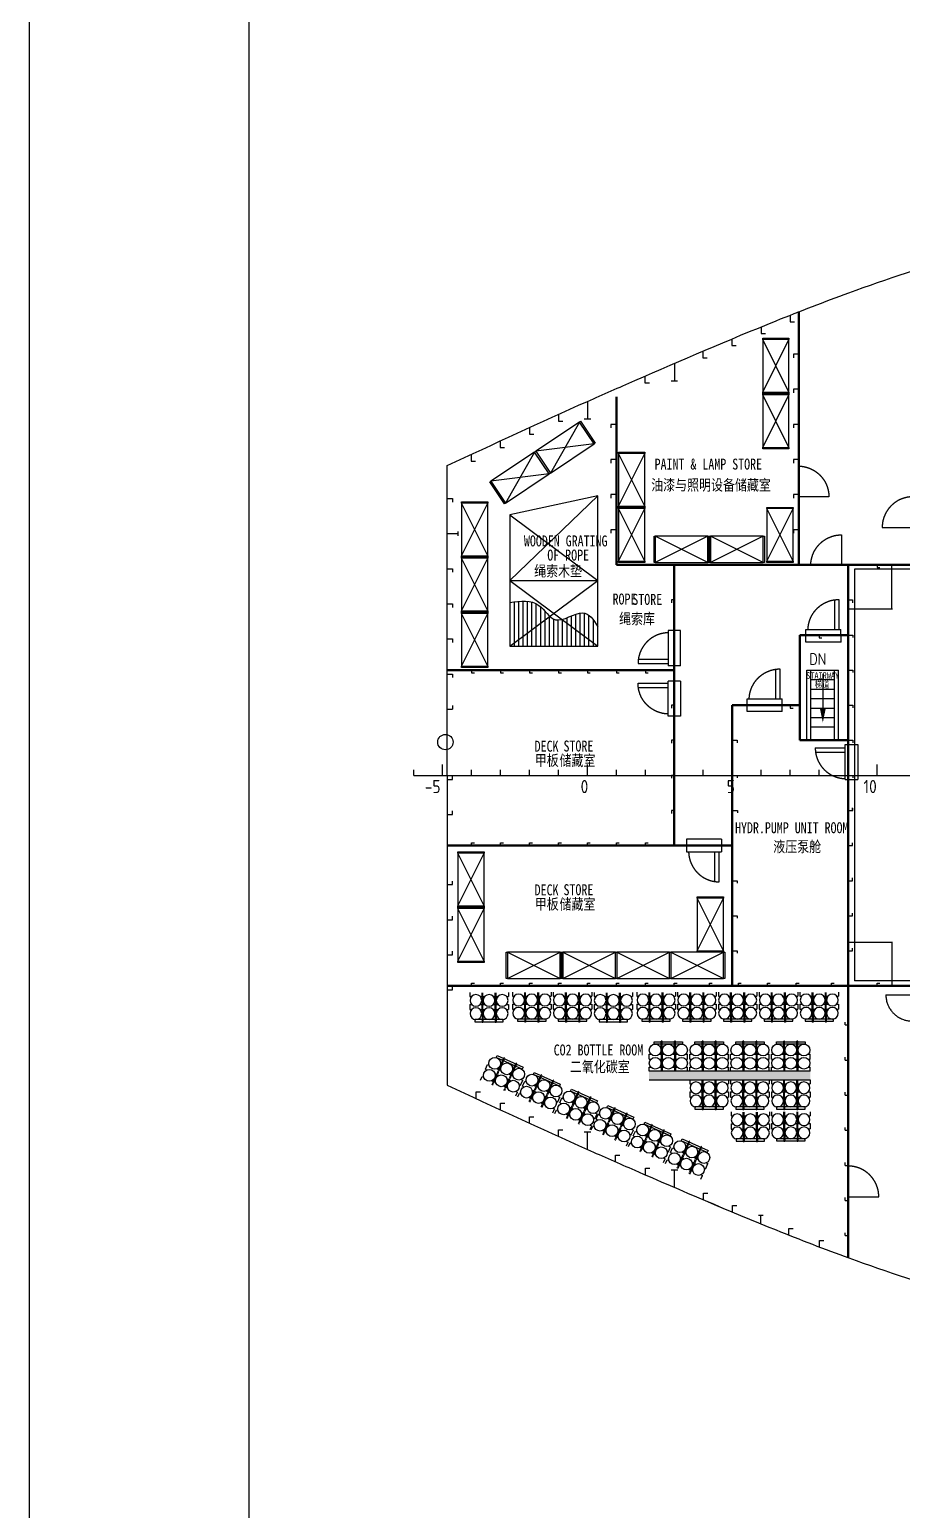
# Model space of a CAD drawing. Header units: millimetres. Extents: x -1838618 to -1600818, y -1770412 to -1553248.
# Drawn here: x -1838618 to -1818727, y -1735456 to -1701703 of the extents above; entities that cross this region are included whole.
import ezdxf
from ezdxf.enums import TextEntityAlignment as Align

# ---------------------------------------------------------------- set-up
doc = ezdxf.new("R2010")
doc.units = ezdxf.units.MM
doc.header["$LTSCALE"] = 100
for name, pattern in [('BORDER', [1.75, 1, -0.25, 0.25, -0.25]), ('CENTER', [2, 1.25, -0.25, 0.25, -0.25]), ('HIDDEN2', [0.1875, 0.125, -0.0625])]:
    doc.linetypes.add(name, pattern=pattern)
for name, color, linetype in [('412equipment', 6, 'Continuous'), ('BUKLHEAD', 6, 'Continuous'), ('CRANE', 7, 'Continuous'), ('Furniture', 3, 'Continuous'), ('LADDER', 2, 'Continuous'), ("owner's comments", 4, 'Continuous')]:
    doc.layers.add(name, color=color, linetype=linetype)
doc.styles.add('ROMANS', font='romans.shx', dxfattribs={"width": 0.7, "height": 125, "bigfont": 'gbcbig.shx'})
doc.styles.add('ROMANT', font='', dxfattribs={"width": 0.8})
doc.styles.get("Standard").update_dxf_attribs({"font": 'gbenor.shx', "width": 0.9, "bigfont": 'gbcbig.shx'})
doc.styles.get('ROMANT').set_extended_font_data('SimSun')

# ---------------------------------------------------------------- blocks, each defined once
blk = doc.blocks.new('COORD')
at = {"color": 4}
for p, q in [((-3960, 0), (-3960, 125)), ((-3300, 0), (-3300, 250)), ((-2640, 0), (-2640, 125)), ((-1980, 0), (-1980, 125)), ((-1320, 0), (-1320, 125)), ((-660, 0), (-660, 125)), ((0, 0), (0, 250)), ((660, 0), (660, 125)), ((1320, 0), (1320, 125)), ((1980, 0), (1980, 125)), ((2640, 0), (2640, 125)), ((3300, 0), (3300, 250)), ((3960, 0), (3960, 125)), ((4620, 0), (4620, 125)), ((5280, 0), (5280, 125)), ((5940, 0), (5940, 125)), ((6600, 0), (6600, 250)), ((6600, 0), (6600, 125)), ((-3960, 0), (177600, 0))]:
    blk.add_line(p, q, dxfattribs=at)
for s, p in [('-5', (-3708, -405)), ('0', (-156, -405)), ('5', (3175, -405)), ('10', (6291, -405))]:
    blk.add_text(s, height=300, dxfattribs=at).set_placement(p)
blk = doc.blocks.new('绳索木垫')
at = {"color": 2}
for p, q in [((2000, 3432), (0, 2994)), ((2000, 0), (2000, 3432)), ((0, 2994), (0, 0)), ((0, 1497), (2000, 1497)), ((100, 0), (100, 1013)), ((200, 0), (200, 1024)), ((300, 0), (300, 1029)), ((400, 0), (400, 1026)), ((500, 0), (500, 1009)), ((600, 0), (600, 972)), ((700, 0), (700, 902)), ((800, 0), (800, 798)), ((900, 0), (900, 691)), ((1400, 0), (1400, 694)), ((1500, 0), (1500, 733)), ((1600, 0), (1600, 759)), ((1700, 0), (1700, 757)), ((1800, 0), (1800, 708)), ((1000, 0), (1000, 620)), ((1100, 0), (1100, 600)), ((1200, 0), (1200, 617)), ((1300, 0), (1300, 652)), ((1900, 0), (1900, 604)), ((0, 0), (2000, 0))]:
    blk.add_line(p, q, dxfattribs=at)
at = {"color": 2, "linetype": 'CENTER', "ltscale": 300}
for p, q in [((0, 1497), (2000, 3432)), ((0, 2994), (2000, 1497)), ((0, 1497), (2000, 0)), ((0, 0), (2000, 1497))]:
    blk.add_line(p, q, dxfattribs=at)
at = {"color": 2}
blk.add_open_spline([(0, 1000), (241, 1033), (662, 1091), (1021, 397), (1668, 935), (1906, 617), (2000, 443)], degree=3, knots=[0, 0, 0, 0, 664.848855, 1160.467656, 1801.463917, 2301.691541, 2301.691541, 2301.691541, 2301.691541], dxfattribs=at)
blk = doc.blocks.new('货柜')
at = {"color": 2}
for p, q in [((-630, 300), (-600, 300)), ((-630, -300), (-630, 300)), ((-600, 300), (-600, -300)), ((600, 300), (-600, 300)), ((-600, 300), (-600, -300)), ((600, 300), (630, 300)), ((600, -300), (600, 300)), ((600, -300), (600, 300)), ((630, 300), (630, -300)), ((-600, -300), (-630, -300)), ((-600, -300), (600, -300)), ((630, -300), (600, -300))]:
    blk.add_line(p, q, dxfattribs=at)
at = {"color": 2, "linetype": 'CENTER', "ltscale": 300}
for p, q in [((-600, -300), (600, 300)), ((-600, 300), (600, -300))]:
    blk.add_line(p, q, dxfattribs=at)
blk = doc.blocks.new('2')
at = {"color": 6}
for p, q in [((-28702, -37259), (-28646, -37259)), ((-28702, -37369), (-28702, -37259))]:
    blk.add_line(p, q, dxfattribs=at)
blk = doc.blocks.new('A$C737A4FF8')
at = {"layer": 'CRANE', "color": 4, "linetype": 'Continuous'}
for p, q in [((0, 880), (92, 880)), ((92, 880), (92, 840)), ((270, 880), (270, 839)), ((270, 880), (390, 880)), ((390, 880), (390, 839)), ((614, 765), (664, 765)), ((614, 115), (614, 765)), ((664, 765), (664, 115)), ((92, 640), (92, 540)), ((92, 600), (270, 600)), ((92, 580), (270, 580)), ((92, 340), (92, 240)), ((270, 641), (270, 539)), ((270, 341), (270, 239)), ((390, 641), (390, 539)), ((390, 600), (680, 600)), ((390, 580), (680, 580)), ((390, 341), (390, 239)), ((680, 580), (680, 600)), ((92, 300), (270, 300)), ((92, 280), (270, 280)), ((92, 40), (92, 0)), ((270, 41), (270, 0)), ((390, 300), (680, 300)), ((390, 280), (680, 280)), ((390, 41), (390, 0)), ((664, 115), (614, 115)), ((680, 280), (680, 300)), ((0, 0), (92, 0)), ((270, 0), (390, 0))]:
    blk.add_line(p, q, dxfattribs=at)
at = {"layer": 'CRANE', "color": 4, "linetype": 'HIDDEN2'}
for p, q in [((92, 600), (0, 600)), ((92, 580), (0, 580)), ((390, 600), (270, 600)), ((390, 580), (270, 580)), ((92, 300), (0, 300)), ((92, 280), (0, 280)), ((390, 300), (270, 300)), ((390, 280), (270, 280))]:
    blk.add_line(p, q, dxfattribs=at)
at = {"layer": 'CRANE', "color": 0, "linetype": 'Continuous'}
for centre in [(180, 740), (480, 740), (180, 440), (480, 440), (180, 140), (480, 140)]:
    blk.add_circle(centre, 134, dxfattribs=at)
blk = doc.blocks.new('A$C38F6054F')
at = {"color": 2}
blk.add_line((600, 0), (0, 0), dxfattribs=at)
blk.add_open_spline([(600, 0), (600, -15), (599, -31), (597, -61), (595, -76), (590, -109), (587, -126), (578, -161), (573, -178), (560, -217), (551, -239), (535, -272), (529, -284), (516, -307), (509, -319), (493, -343), (484, -356), (466, -378), (458, -387), (442, -406), (433, -415), (407, -442), (388, -459), (356, -483), (344, -492), (318, -509), (305, -517), (277, -532), (262, -540), (231, -554), (215, -560), (177, -574), (154, -580), (118, -588), (105, -591), (79, -595), (66, -597), (35, -599), (17, -600), (0, -600)], degree=3, knots=[1.569376, 1.569376, 1.569376, 1.569376, 1.645907, 1.645907, 1.722438, 1.722438, 1.811177, 1.811177, 1.899917, 1.899917, 2.018133, 2.018133, 2.084671, 2.084671, 2.15121, 2.15121, 2.22953, 2.22953, 2.292168, 2.292168, 2.354807, 2.354807, 2.480083, 2.480083, 2.55574, 2.55574, 2.631398, 2.631398, 2.716503, 2.716503, 2.801609, 2.801609, 2.919428, 2.919428, 2.986249, 2.986249, 3.053069, 3.053069, 3.140173, 3.140173, 3.140173, 3.140173], dxfattribs=at)
blk = doc.blocks.new('FDFDFFF')
at = {"color": 2}
for p, q in [((-287, -2), (-287, -802)), ((-287, -2), (0, -3)), ((0, -802), (0, -3)), ((-287, -802), (0, -802))]:
    blk.add_line(p, q, dxfattribs=at)
at = {"color": 2, "linetype": 'BORDER', "ltscale": 200}
for p, q in [((683, -53), (0, -53)), ((675, -153), (0, -153))]:
    blk.add_line(p, q, dxfattribs=at)
at = {"color": 2, "linetype": 'BORDER', "lineweight": -3, "ltscale": 200}
blk.add_arc((-17, -53), 700, 271.4212, 0, dxfattribs=at)
blk = doc.blocks.new('44')
at = {"color": 2, "linetype": 'BORDER', "ltscale": 200}
blk.add_line((0, 700), (0, 17), dxfattribs=at)
at = {"color": 3, "linetype": 'BORDER', "ltscale": 200}
blk.add_line((0, 17), (700, 17), dxfattribs=at)
at = {"color": 2, "linetype": 'BORDER', "lineweight": -3, "ltscale": 200}
blk.add_arc((0, 0), 700, 1.4243, 90.0031, dxfattribs=at)
blk = doc.blocks.new('UPDEC')
at = {"color": 6, "lineweight": 50}
for p, q in [((-25296.4, -9600, 590), (-25296.4, -3823.3, 590)), ((-29456.3, -9600, 689.9), (-29456.3, -5774.1, 689.9)), ((-27476.3, -9600, 689.9), (-29456.3, -9600, 689.9)), ((-28136.3, -16000, 689.9), (-28136.3, -9600, 689.9)), ((-25276.3, -9600, 689.9), (-28136.3, -9600, 689.9)), ((-24176.3, -9600, 689.9), (-25276.3, -9600, 689.9)), ((-16316.3, -9600, 689.9), (-24176.3, -9600, 689.9)), ((-24176.3, -9600, 689.9), (-24176.3, -25393.7, 689.9)), ((-25276.3, -11200, 689.9), (-25276.5, -12800, 689.9)), ((-25276.3, -11200, 689.9), (-24176.3, -11200, 689.9)), ((-33316.3, -12000, 689.9), (-28136.3, -12000, 689.9)), ((-26816.3, -19200, 689.9), (-26815.7, -12799.9, 689.9)), ((-25276.3, -12800, 689.9), (-26815.8, -12799.9, 689.9)), ((-25276.3, -12800, 689.9), (-25276.3, -13599.3, 1180)), ((-25276.3, -13599.3, 1180), (-24176.3, -13599.3, 1180)), ((-33316.3, -16000, 689.9), (-26816, -16000.3, 689.9)), ((-16316.3, -19200, 689.9), (-33316.6, -19200, 689.9))]:
    blk.add_line(p, q, dxfattribs=at)
at = {"color": 2, "ltscale": 10}
for p, q in [((-24027, -9700.3, 689.9), (-24027, -19082.7, 689.9)), ((-16415.4, -9700.6, 689.9), (-24027, -9700.6, 689.9)), ((-24176.9, -14300, 689.9), (-24176.3, -14300, 689.9)), ((-24064.6, -14394.6, 689.9), (-24064.6, -14400, 689.9)), ((-33316.9, -16100, 689.9), (-33316.3, -16100, 689.9)), ((-16415.7, -19082.7, 689.9), (-24027, -19082.7, 689.9))]:
    blk.add_line(p, q, dxfattribs=at)
blk.add_line((-25116.3, -13600, 689.9), (-24396.3, -13600, 689.9))
at = {"color": 2, "linetype": 'BORDER', "ltscale": 200}
for p, q in [((-24924.3, -13774, 689.9), (-24241.6, -13774, 689.9)), ((-24917.1, -13874, 689.9), (-24241.6, -13874, 689.9)), ((-24176.3, -24005, 689.9), (-23476.3, -24005, 689.9))]:
    blk.add_line(p, q, dxfattribs=at)
at = {"color": 2}
for p, q in [((-24241.7, -14492.3, 689.9), (-24241.7, -13692.3, 689.9)), ((-24241.7, -13692.3, 689.9), (-23954.5, -13692.3, 689.9)), ((-23954.5, -13692.3, 689.9), (-23954.5, -14492, 689.9)), ((-24241.7, -14492.3, 689.9), (-23954.5, -14492, 689.9)), ((-24176.3, -14400, 689.9), (-24176.3, -14275, 689.9))]:
    blk.add_line(p, q, dxfattribs=at)
at = {"color": 6, "linetype": 'Continuous'}
blk.add_line((-25037.4, -21141.3, 689.9), (-28712.7, -21141.3, 689.9), dxfattribs=at)
at = {"color": 2, "linetype": 'Continuous'}
blk.add_line((-28712.7, -21341.3, 689.9), (-25037.4, -21341.3, 689.9), dxfattribs=at)
at = {"color": 6, "elevation": 590}
for points in [[(-33316.3, -14400), (-33316.3, -7340)], [(-33316.3, -14400), (-33316.3, -21460)]]:
    blk.add_lwpolyline(points, dxfattribs=at)
at = {"color": 2}
blk.add_circle((-33354.5, -13641, 689.9), 175, dxfattribs=at)
at = {"color": 2, "linetype": 'BORDER', "lineweight": -3, "ltscale": 200}
blk.add_arc((-24224.3, -13774, 590), 700, 180, 268.57882, dxfattribs=at)
at = {"color": 2, "linetype": 'BORDER', "ltscale": 200}
blk.add_arc((-24176.3, -24005, 1180), 700, 0, 90, dxfattribs=at)
at = {"color": 6}
for points in [[(-33316.3, -7340, 590), (-32252.5, -6845.1, 590), (-30832.1, -6184.4, 590), (-28329, -5090.2, 590), (-26353.8, -4239, 590), (-23850.2, -3266.5, 590), (-20996.3, -2333.8, 590), (-17254.8, -1351.7, 590), (-12938.5, -596.2, 590), (-8624.2, -188.6, 590), (-4318, -15.4, 590), (-1444.3, -2.6, 590), (-5.4, 0, 590), (0, 0, 590)], [(-33316.3, -21460, 590), (-32252.5, -21954.9, 590), (-30832.1, -22615.6, 590), (-28329, -23709.8, 590), (-26353.8, -24561, 590), (-23850.2, -25533.5, 590), (-20996.3, -26466.2, 590), (-17254.8, -27448.3, 590), (-12938.5, -28203.8, 590), (-8624.2, -28611.4, 590), (-4318, -28784.6, 590), (-1444.3, -28797.4, 590), (-5.4, -28800, 590), (0, -28800, 590)]]:
    blk.add_open_spline(points, degree=3, knots=[0, 0, 0, 0, 3519.8323824, 4699.1654808, 8195.4762497, 9971.2533038, 12754.8164348, 17198.2837344, 21564.0627763, 25884.9156363, 30188.93769, 34489.1340097, 34505.4532356, 34505.4532356, 34505.4532356, 34505.4532356], dxfattribs=at)
at = {"color": 6, "linetype": 'Continuous'}
blk.add_solid([(-28712.7, -21341.3, 590), (-28712.7, -21141.3, 590), (-25037.4, -21341.3, 590), (-25037.4, -21141.3, 590)], dxfattribs=at)
at = {"layer": 'BUKLHEAD', "ltscale": 10}
for p, q in [((-25498.5, -3910.9, 590), (-25498.5, -4060.9, 590)), ((-26157.9, -4176.5, 590), (-26157.9, -4326.5, 590)), ((-26157.9, -4326.5, 590), (-26057.9, -4326.5, 590)), ((-25498.5, -4060.9, 590), (-25398.5, -4060.9, 590)), ((-26824.7, -4452.1, 590), (-26824.7, -4602.1, 590)), ((-26824.7, -4602.1, 590), (-26724.7, -4602.1, 590)), ((-28135.4, -5009.3, 590), (-28135.4, -5409.3, 590)), ((-27486.5, -4731.3, 590), (-27486.5, -4881.3, 590)), ((-27486.5, -4881.3, 590), (-27386.5, -4881.3, 590)), ((-25296.4, -4800, 590), (-25421.4, -4800, 590)), ((-25421.4, -4800, 590), (-25421.4, -4880, 590)), ((-28805.7, -5299.6, 590), (-28805.7, -5449.6, 590)), ((-28805.7, -5449.6, 590), (-28705.7, -5449.6, 590)), ((-28210.4, -5409.3, 590), (-28060.4, -5409.3, 590)), ((-25296.4, -5600, 590), (-25421.4, -5600, 590)), ((-25421.4, -5600, 590), (-25421.4, -5680, 590)), ((-30116.3, -5874, 590), (-30116.3, -6274, 590)), ((-30776.3, -6172, 590), (-30776.3, -6322, 590)), ((-30776.3, -6322, 590), (-30676.3, -6322, 590)), ((-30191.3, -6274, 590), (-30041.3, -6274, 590)), ((-29456.3, -6400, 689.9), (-29581.3, -6400, 689.9)), ((-29581.3, -6400, 689.9), (-29581.3, -6480, 689.9)), ((-25296.4, -6400, 590), (-25421.4, -6400, 590)), ((-25421.4, -6400, 590), (-25421.4, -6480, 590)), ((-31438.2, -6470.9, 590), (-31438.2, -6620.9, 590)), ((-31438.2, -6620.9, 590), (-31338.2, -6620.9, 590)), ((-32769.3, -7085.7, 590), (-32769.3, -7235.7, 590)), ((-32104.1, -6777.3, 590), (-32104.1, -6927.3, 590)), ((-32104.1, -6927.3, 590), (-32004.1, -6927.3, 590)), ((-32769.3, -7235.7, 590), (-32669.3, -7235.7, 590)), ((-29456.3, -7200, 689.9), (-29581.3, -7200, 689.9)), ((-29581.3, -7200, 689.9), (-29581.3, -7280, 689.9)), ((-25296.4, -7200, 590), (-25421.4, -7200, 590)), ((-25421.4, -7200, 590), (-25421.4, -7280, 590)), ((-33315.1, -8090, 590), (-33190.1, -8090, 590)), ((-33190.1, -8090, 590), (-33190.1, -8170, 590)), ((-29456.3, -8000, 689.9), (-29581.3, -8000, 689.9)), ((-29581.3, -8000, 689.9), (-29581.3, -8080, 689.9)), ((-25296.4, -8000, 590), (-25421.4, -8000, 590)), ((-25421.4, -8000, 590), (-25421.4, -8080, 590)), ((-33315.1, -8890, 590), (-33065.1, -8890, 590)), ((-33065.1, -8940, 590), (-33065.1, -8840, 590)), ((-29456.3, -8800, 689.9), (-29581.3, -8800, 689.9)), ((-29581.3, -8800, 689.9), (-29581.3, -8880, 689.9)), ((-25296.4, -8800, 590), (-25421.4, -8800, 590)), ((-25421.4, -8800, 590), (-25421.4, -8880, 590)), ((-33315.1, -9690, 590), (-33190.1, -9690, 590)), ((-33190.1, -9690, 590), (-33190.1, -9770, 590)), ((-23516.9, -9600, 689.9), (-23516.9, -9665, 689.9)), ((-23516.9, -9665, 689.9), (-23451.9, -9665, 689.9)), ((-23176.9, -10600, 689.9), (-23176.9, -9600, 689.9)), ((-28136.3, -10400, 689.9), (-28201.3, -10400, 689.9)), ((-28201.3, -10400, 689.9), (-28201.3, -10465, 689.9)), ((-24176.9, -10400, 689.9), (-24076.9, -10400, 689.9)), ((-24076.9, -10400, 689.9), (-24076.9, -10463, 689.9)), ((-33315.1, -10490, 590), (-33190.1, -10490, 590)), ((-33190.1, -10490, 590), (-33190.1, -10570, 590)), ((-24176.9, -10600, 689.9), (-23161.9, -10600, 689.9)), ((-33315.1, -11290, 590), (-33190.1, -11290, 590)), ((-33190.1, -11290, 590), (-33190.1, -11370, 590)), ((-24836.3, -11200, 689.9), (-24836.3, -11265, 689.9)), ((-24836.3, -11265, 689.9), (-24771.3, -11265, 689.9)), ((-33315.1, -12090, 590), (-33190.1, -12090, 590)), ((-33190.1, -12090, 590), (-33190.1, -12170, 590)), ((-32756.3, -12000, 689.9), (-32756.3, -12065, 689.9)), ((-32756.3, -12065, 689.9), (-32691.3, -12065, 689.9)), ((-32096.3, -12000, 689.9), (-32096.3, -12065, 689.9)), ((-32096.3, -12065, 689.9), (-32031.3, -12065, 689.9)), ((-31436.3, -12000, 689.9), (-31436.3, -12065, 689.9)), ((-31436.3, -12065, 689.9), (-31371.3, -12065, 689.9)), ((-30776.3, -12000, 689.9), (-30776.3, -12065, 689.9)), ((-30776.3, -12065, 689.9), (-30711.3, -12065, 689.9)), ((-30116.3, -12000, 689.9), (-30116.3, -12065, 689.9)), ((-30116.3, -12065, 689.9), (-30051.3, -12065, 689.9)), ((-29456.3, -12000, 689.9), (-29456.3, -12065, 689.9)), ((-29456.3, -12065, 689.9), (-29391.3, -12065, 689.9)), ((-28796.3, -12000, 689.9), (-28796.3, -12065, 689.9)), ((-28796.3, -12065, 689.9), (-28731.3, -12065, 689.9)), ((-33190.1, -12808.9, 590), (-33190.1, -12888.9, 590)), ((-28136.3, -12800, 689.9), (-28201.3, -12800, 689.9)), ((-28201.3, -12800, 689.9), (-28201.3, -12865, 689.9)), ((-25496.2, -12800, 689.9), (-25496.2, -12865, 689.9)), ((-33315.1, -12890, 590), (-33190.1, -12890, 590)), ((-25496.2, -12865, 689.9), (-25431.2, -12865, 689.9)), ((-28136.3, -13600, 689.9), (-28201.3, -13600, 689.9)), ((-28201.3, -13600, 689.9), (-28201.3, -13665, 689.9)), ((-33315.1, -14490, 590), (-33190.1, -14490, 590)), ((-33190.1, -14490, 590), (-33190.1, -14410, 590)), ((-28136.3, -14400, 689.9), (-28201.3, -14400, 689.9)), ((-28201.3, -14400, 689.9), (-28201.3, -14465, 689.9)), ((-24076.3, -15200, 689.9), (-24076.3, -15137, 689.9)), ((-33315.1, -15290, 590), (-33190.1, -15290, 590)), ((-33190.1, -15290, 590), (-33190.1, -15210, 590)), ((-28136.3, -15200, 689.9), (-28201.3, -15200, 689.9)), ((-28201.3, -15200, 689.9), (-28201.3, -15265, 689.9)), ((-24176.3, -15200, 689.9), (-24076.3, -15200, 689.9)), ((-32756.2, -16000, 1180), (-32756.2, -15935, 1180)), ((-32756.2, -15935, 1180), (-32691.2, -15935, 1180)), ((-32096.2, -16000, 1180), (-32096.2, -15935, 1180)), ((-32096.2, -15935, 1180), (-32031.2, -15935, 1180)), ((-31436.2, -16000, 1180), (-31436.2, -15935, 1180)), ((-31436.2, -15935, 1180), (-31371.2, -15935, 1180)), ((-30776.2, -16000, 1180), (-30776.2, -15935, 1180)), ((-30776.2, -15935, 1180), (-30711.2, -15935, 1180)), ((-30116.2, -16000, 1180), (-30116.2, -15935, 1180)), ((-30116.2, -15935, 1180), (-30051.2, -15935, 1180)), ((-29456.2, -16000, 1180), (-29456.2, -15935, 1180)), ((-29456.2, -15935, 1180), (-29391.2, -15935, 1180)), ((-28796.2, -16000, 1180), (-28796.2, -15935, 1180)), ((-28796.2, -15935, 1180), (-28731.2, -15935, 1180)), ((-24176.3, -16000, 689.9), (-24076.3, -16000, 689.9)), ((-24076.3, -16000, 689.9), (-24076.3, -15937, 689.9)), ((-33190.1, -16890, 590), (-33190.1, -16810, 590)), ((-24176.3, -16800, 689.9), (-24076.3, -16800, 689.9)), ((-24076.3, -16800, 689.9), (-24076.3, -16737, 689.9)), ((-33315.1, -16890, 590), (-33190.1, -16890, 590)), ((-24076.3, -17600, 689.9), (-24076.3, -17537, 689.9)), ((-33315.1, -17690, 590), (-33190.1, -17690, 590)), ((-33190.1, -17690, 590), (-33190.1, -17610, 590)), ((-24176.3, -17600, 689.9), (-24076.3, -17600, 689.9)), ((-24176.3, -18200, 689.9), (-23161.3, -18200, 689.9)), ((-23176.3, -18200, 689.9), (-23176.3, -19200, 689.9)), ((-33315.1, -18490, 590), (-33190.1, -18490, 590)), ((-33190.1, -18490, 590), (-33190.1, -18410, 590)), ((-24176.3, -18400, 689.9), (-24076.3, -18400, 689.9)), ((-24076.3, -18400, 689.9), (-24076.3, -18337, 689.9)), ((-33190.1, -19290, 590), (-33190.1, -19210, 590)), ((-32756.3, -19202.6, 689.9), (-32756.3, -19137.6, 689.9)), ((-32756.3, -19137.6, 689.9), (-32691.3, -19137.6, 689.9)), ((-32096.3, -19202.6, 689.9), (-32096.3, -19137.6, 689.9)), ((-32096.3, -19137.6, 689.9), (-32031.3, -19137.6, 689.9)), ((-31436.3, -19202.6, 689.9), (-31436.3, -19137.6, 689.9)), ((-31436.3, -19137.6, 689.9), (-31371.3, -19137.6, 689.9)), ((-30776.3, -19202.6, 689.9), (-30776.3, -19137.6, 689.9)), ((-30776.3, -19137.6, 689.9), (-30711.3, -19137.6, 689.9)), ((-30116.3, -19202.6, 689.9), (-30116.3, -19137.6, 689.9)), ((-30116.3, -19137.6, 689.9), (-30051.3, -19137.6, 689.9)), ((-29456.3, -19202.6, 689.9), (-29456.3, -19137.6, 689.9)), ((-29456.3, -19137.6, 689.9), (-29391.3, -19137.6, 689.9)), ((-28796.3, -19202.6, 689.9), (-28796.3, -19137.6, 689.9)), ((-28796.3, -19137.6, 689.9), (-28731.3, -19137.6, 689.9)), ((-28136.3, -19202.6, 689.9), (-28136.3, -19137.6, 689.9)), ((-28136.3, -19137.6, 689.9), (-28071.3, -19137.6, 689.9)), ((-27336.3, -19202.6, 689.9), (-27336.3, -19137.6, 689.9)), ((-27336.3, -19137.6, 689.9), (-27271.3, -19137.6, 689.9)), ((-26676.3, -19202.6, 689.9), (-26676.3, -19137.6, 689.9)), ((-26676.3, -19137.6, 689.9), (-26611.3, -19137.6, 689.9)), ((-26016.3, -19202.6, 689.9), (-26016.3, -19137.6, 689.9)), ((-26016.3, -19137.6, 689.9), (-25951.3, -19137.6, 689.9)), ((-25356.3, -19202.6, 689.9), (-25356.3, -19137.6, 689.9)), ((-25356.3, -19137.6, 689.9), (-25291.3, -19137.6, 689.9)), ((-24556.3, -19202.6, 689.9), (-24556.3, -19137.6, 689.9)), ((-24556.3, -19137.6, 689.9), (-24491.3, -19137.6, 689.9)), ((-23516.3, -19200, 689.9), (-23516.3, -19135, 689.9)), ((-23516.3, -19135, 689.9), (-23451.3, -19135, 689.9)), ((-33315.1, -19290, 590), (-33190.1, -19290, 590)), ((-24241.3, -20088.9, 689.9), (-24241.3, -20023.9, 689.9)), ((-24241.3, -20088.9, 689.9), (-24176.3, -20088.9, 689.9)), ((-24241.3, -20888.9, 689.9), (-24241.3, -20823.9, 689.9)), ((-24241.3, -20888.9, 689.9), (-24176.3, -20888.9, 689.9)), ((-32656, -21767, 590), (-32656, -21617, 590)), ((-32656, -21617, 590), (-32556, -21617, 590)), ((-32099.1, -22025, 590), (-32099.1, -21875, 590)), ((-32099.1, -21875, 590), (-31999.1, -21875, 590)), ((-24241.3, -21688.9, 689.9), (-24241.3, -21623.9, 689.9)), ((-24241.3, -21688.9, 689.9), (-24176.3, -21688.9, 689.9)), ((-31436.6, -22329.8, 590), (-31436.6, -22179.8, 590)), ((-31436.6, -22179.8, 590), (-31336.6, -22179.8, 590)), ((-30779.1, -22629, 590), (-30779.1, -22479, 590)), ((-30779.1, -22479, 590), (-30679.1, -22479, 590)), ((-30191.6, -22525.9, 590), (-30041.6, -22525.9, 590)), ((-30116.6, -22925.9, 590), (-30116.6, -22525.9, 590)), ((-24241.3, -22488.9, 689.9), (-24241.3, -22423.9, 689.9)), ((-24241.3, -22488.9, 689.9), (-24176.3, -22488.9, 689.9)), ((-29474.8, -23208.7, 590), (-29474.8, -23058.7, 590)), ((-29474.8, -23058.7, 590), (-29374.8, -23058.7, 590)), ((-24241.3, -23288.9, 689.9), (-24241.3, -23223.9, 689.9)), ((-24241.3, -23288.9, 689.9), (-24176.3, -23288.9, 689.9)), ((-28792, -23506.4, 590), (-28792, -23356.4, 590)), ((-28792, -23356.4, 590), (-28692, -23356.4, 590)), ((-28206, -23392.6, 590), (-28056, -23392.6, 590)), ((-28131, -23792.6, 590), (-28131, -23392.6, 590)), ((-27473.8, -24074.2, 590), (-27473.8, -23924.2, 590)), ((-27473.8, -23924.2, 590), (-27373.8, -23924.2, 590)), ((-26813.4, -24352.7, 590), (-26813.4, -24202.7, 590)), ((-26813.4, -24202.7, 590), (-26713.4, -24202.7, 590)), ((-24241.3, -24088.9, 689.9), (-24241.3, -24023.9, 689.9)), ((-24241.3, -24088.9, 689.9), (-24176.3, -24088.9, 689.9)), ((-26214.2, -24420.9, 590), (-26114.2, -24420.9, 590)), ((-26164.2, -24620.9, 590), (-26164.2, -24420.9, 590)), ((-25527.8, -24877.4, 590), (-25527.8, -24727.4, 590)), ((-25527.8, -24727.4, 590), (-25427.8, -24727.4, 590)), ((-24241.3, -24888.9, 689.9), (-24241.3, -24823.9, 689.9)), ((-24241.3, -24888.9, 689.9), (-24176.3, -24888.9, 689.9)), ((-24831.2, -25149.1, 590), (-24831.2, -24999.1, 590)), ((-24831.2, -24999.1, 590), (-24731.2, -24999.1, 590))]:
    blk.add_line(p, q, dxfattribs=at)
at = {"layer": 'LADDER'}
for p, q in [((-25116.3, -13600, 689.9), (-25116.3, -12000, 689.9)), ((-25116.3, -12000, 689.9), (-24396.3, -12000, 689.9)), ((-25026.3, -13600, 689.9), (-25026.3, -12000, 689.9)), ((-24752.1, -12087, 689.9), (-24752.1, -13074.1, 689.9)), ((-24486.3, -13600, 689.9), (-24486.3, -12000, 689.9)), ((-24396.3, -13600, 689.9), (-24396.3, -12000, 689.9)), ((-25026.3, -12216, 689.9), (-24486.3, -12216, 689.9)), ((-25026.3, -12432, 689.9), (-24486.3, -12432, 689.9)), ((-25026.3, -12648, 689.9), (-24486.3, -12648, 689.9)), ((-25026.3, -12864, 689.9), (-24486.3, -12864, 689.9)), ((-25026.3, -13080, 689.9), (-24486.3, -13080, 689.9)), ((-25026.3, -13296, 689.9), (-24486.3, -13296, 689.9))]:
    blk.add_line(p, q, dxfattribs=at)
blk.add_solid([(-24819.6, -12871.7, 1180), (-24684.6, -12871.7, 1180), (-24752.1, -13195.7, 1180)], dxfattribs=at)
at = {"color": 2}
for name, p, rotation in [('货柜', (-25822.9, -5064.6, 689.9), 90), ('货柜', (-25822.9, -6324.6, 689.9), 90), ('货柜', (-30629.9, -6928.2, 590), 213.753401608298), ('货柜', (-31652.5, -7611.6, 590), 213.753401608298), ('货柜', (-29106.3, -7660, 689.9), 90), ('货柜', (-32688.5, -8792.1, 590), 90), ('货柜', (-29106.3, -8920, 689.9), 90), ('货柜', (-25730.1, -8920, 689.9), 90), ('货柜', (-27969.6, -9250, 689.9), 180), ('货柜', (-26709.6, -9250, 689.9), 180), ('货柜', (-32688.5, -10052.1, 590), 90), ('货柜', (-32688.5, -11312.1, 590), 90), ('2', (13192.4, -39902.4, 1180), 270), ('2', (13192.4, -40702.4, 1180), 270), ('2', (13192.4, -41502.4, 1180), 270), ('2', (10547.9, -42309.3, 1180), 269.9893727858791), ('2', (13192.4, -42302.4, 1180), 270), ('2', (10547.7, -43109.3, 1180), 269.9893727858791), ('2', (13192.4, -43102.4, 1180), 270), ('2', (10554.5, -43909.3, 1180), 269.9893727858791), ('货柜', (-32768.7, -16773.8, 590), 90), ('2', (10547.2, -45509.2, 1279.9), 269.9893727858791), ('货柜', (-27315.9, -17800, 1180), 90), ('货柜', (-32768.7, -18033.8, 590), 90), ('2', (10547.1, -46309.2, 789.8), 269.9893727858791), ('2', (10546.9, -47109.1, 299.6), 269.9893727858791)]:
    blk.add_blockref(name, p, dxfattribs=dict(at, rotation=rotation))
for name, p in [('绳索木垫', (-31882.2, -11458.1, 590)), ('货柜', (-31336.3, -18730, 1180)), ('货柜', (-30076.3, -18730, 1180)), ('货柜', (-28846.3, -18730, 1180)), ('货柜', (-27616.3, -18730, 1180))]:
    blk.add_blockref(name, p, dxfattribs=at)
at = {"color": 2, "xscale": -1, "rotation": 269.9999999733196}
blk.add_blockref('2', (13192.4, 13502.4, 1180), dxfattribs=at)
at = {"color": 2, "linetype": 'Continuous', "xscale": -1, "rotation": 90}
for p in [(-31919.1, -19350, 1180), (-30946, -19341.7, 1180), (-30016, -19341.7, 1180), (-29086, -19350, 1180), (-28112.9, -19341.7, 1180), (-27182.9, -19341.7, 1180), (-26252.9, -19341.7, 1180), (-25322.9, -19341.7, 1180), (-24392.9, -19341.7, 1180), (-26902.7, -21341.3, 590), (-25972.7, -21341.3, 590), (-25042.7, -21341.3, 590), (-25964, -22070.6, 590), (-25040.2, -22067.4, 590)]:
    blk.add_blockref('A$C737A4FF8', p, dxfattribs=at)
at = {"color": 3, "linetype": 'BORDER', "ltscale": 200, "xscale": -1}
blk.add_blockref('A$C38F6054F', (-22715.8, -19399.7, 1180), dxfattribs=at)
at = {"color": 2, "linetype": 'Continuous'}
for p, rotation in [((-27832.7, -21141.3, 590), 90), ((-26902.7, -21141.3, 590), 90), ((-25972.7, -21141.3, 590), 90), ((-25042.7, -21141.3, 590), 90), ((-31752, -21706.5, 590), 65.7652458803428), ((-30904, -22088.3, 590), 65.7652458803428), ((-30056, -22470, 590), 65.7652458803428), ((-29228.7, -22842.1, 590), 65.7652458803428), ((-28380.6, -23223.8, 590), 65.7652458803428), ((-27532.6, -23605.6, 590), 65.7652458803428)]:
    blk.add_blockref('A$C737A4FF8', p, dxfattribs=dict(at, rotation=rotation))
at = {"layer": 'Furniture', "xscale": -1, "rotation": 270.0128763474355}
blk.add_blockref('44', (-25313.7, -8050.3, 590), dxfattribs=at)
at = {"layer": 'Furniture', "rotation": 89.99992046564877}
blk.add_blockref('44', (-22699, -8749.6, 689.9), dxfattribs=at)
at = {"layer": 'Furniture', "xscale": -1}
blk.add_blockref('44', (-24326.4, -9617.4, 689.9), dxfattribs=at)
at = {"layer": "owner's comments", "xscale": -1}
for p, rotation in [((-24335.3, -11074.3, 590), 269.996865770263), ((-25676, -12656.3, 689.9), 269.996865770263), ((-28279.9, -12247.4, 689.9), 359.9968657569223)]:
    blk.add_blockref('FDFDFFF', p, dxfattribs=dict(at, rotation=rotation))
at = {"layer": "owner's comments"}
for p, rotation in [((-28279.9, -11902.6, 689.9), 180.0031342430776), ((-27058.1, -16143.8, 689.9), 270.0031342430772)]:
    blk.add_blockref('FDFDFFF', p, dxfattribs=dict(at, rotation=rotation))
at = {"color": 2, "style": 'ROMANT', "width": 0.8}
for s, height, p in [('PAINT & LAMP STORE', 250, (-27361.3, -7304.7, 1180)), ('油漆与照明设备储藏室', 250, (-27300.3, -7774.9, 1180)), ('绳索木垫', 250, (-30785.1, -9735.2, 590)), ('ROPE', 250, (-29271.7, -10380.5, 1279.9)), ('STORE', 250, (-28753.7, -10387.9, 1279.9)), ('绳索库', 250, (-28986.7, -10824, 1279.9)), ('STAIRWAY', 150, (-24755.3, -12122.7, 1180)), ('梯道', 150, (-24769.6, -12321.4, 1180)), ('DECK', 250, (-31047.9, -13734.4, 1180)), ('STORE', 250, (-30322, -13730.6, 1180)), ('甲板', 250, (-31044, -14051.4, 689.9)), ('储藏室', 250, (-30343.9, -14054.8, 1180)), ('DECK', 250, (-31047.9, -17010, 1180)), ('甲板', 250, (-31044, -17327, 689.9)), ('储藏室', 250, (-30343.9, -17330.5, 1180)), ('STORE', 250, (-30322, -17006.2, 1180)), ('CO2 BOTTLE ROOM', 250, (-29865.7, -20659, 1180)), ('二氧化碳室', 250, (-29836, -21035.1, 1180))]:
    blk.add_text(s, height=height, dxfattribs=at).set_placement(p, align=Align.MIDDLE)
for s, p in [('WOODEN GRATING', (-31564.1, -9180.1, 590)), ('OF ROPE', (-31031.7, -9504, 590)), ('HYDR.PUMP UNIT ROOM', (-26752.6, -15718, 1180)), ('液压泵舱', (-25881.8, -16148.5, 1180))]:
    blk.add_text(s, height=250, dxfattribs=at).set_placement(p)
at = {"color": 2, "lineweight": -3, "style": 'ROMANS', "width": 0.85}
blk.add_text('DN', height=250, dxfattribs=at).set_placement((-25059.6, -11873.5, 1180))

msp = doc.modelspace()

# ---------------------------------------------------------------- linework, layer by layer
msp.add_line((-1838618.1, -1770412.3), (-1838618.1, -1602212.3))
at = {"color": 6}
for points in [[(-1833618.1, -1768412.3), (-1833618.1, -1604212.3)], [(-1829104.3, -1718702), (-1829104.3, -1711642)], [(-1829104.3, -1718702), (-1829104.3, -1725762)]]:
    msp.add_lwpolyline(points, dxfattribs=at)
for points in [[(-1829104.3, -1711642), (-1828040.4, -1711147.1), (-1826620.1, -1710486.4), (-1824116.9, -1709392.2), (-1822141.8, -1708541), (-1819638.2, -1707568.5), (-1816784.2, -1706635.8), (-1813042.8, -1705653.7), (-1808726.4, -1704898.2), (-1804412.2, -1704490.7), (-1800105.9, -1704317.4), (-1797232.3, -1704304.6), (-1795793.4, -1704302.1), (-1795788, -1704302)], [(-1829104.3, -1725762), (-1828040.4, -1726256.9), (-1826620.1, -1726917.6), (-1824116.9, -1728011.9), (-1822141.8, -1728863), (-1819638.2, -1729835.5), (-1816784.2, -1730768.3), (-1813042.8, -1731750.4), (-1808726.4, -1732505.9), (-1804412.2, -1732913.4), (-1800105.9, -1733086.6), (-1797232.3, -1733099.5), (-1795793.4, -1733102), (-1795788, -1733102)]]:
    msp.add_open_spline(points, degree=3, knots=[0, 0, 0, 0, 3519.8323824, 4699.1654808, 8195.4762497, 9971.2533038, 12754.8164348, 17198.2837344, 21564.0627763, 25884.9156363, 30188.93769, 34489.1340097, 34505.4532356, 34505.4532356, 34505.4532356, 34505.4532356], dxfattribs=at)

# ---------------------------------------------------------------- block references
msp.add_blockref('UPDEC', (-1795788, -1704302))
at = {"layer": '412equipment', "color": 7}
msp.add_blockref('COORD', (-1825904.3, -1718702), dxfattribs=at)

doc.saveas('drawing.dxf')
